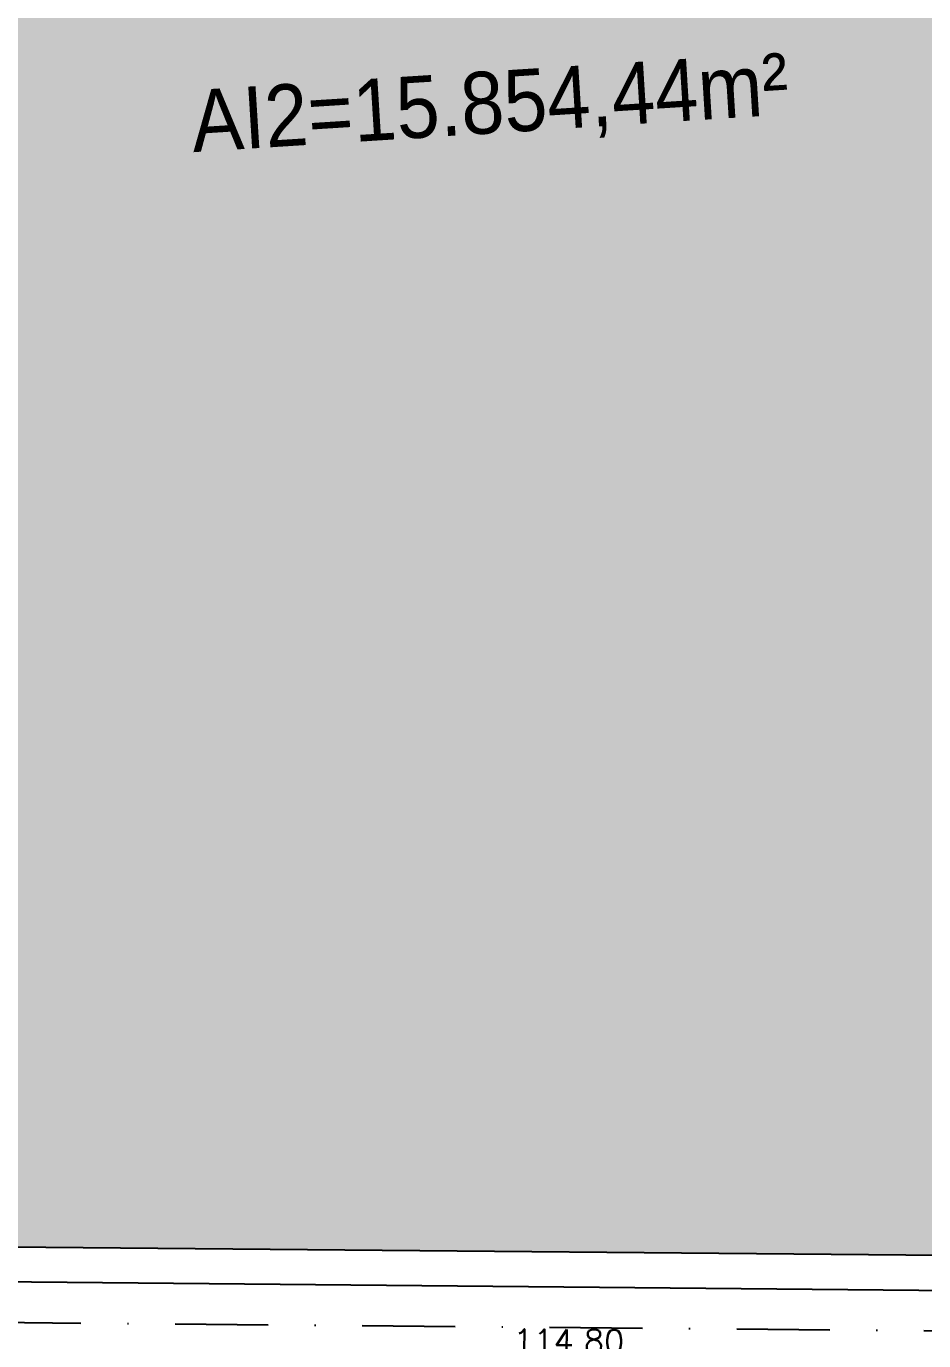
# Model space of a CAD drawing. Header units: millimetres. Extents: x -4430026 to 4783824, y 584 to 9593110.
# Drawn here: x 2322.5 to 2394.9, y 1505 to 1611 of the extents above; entities that cross this region are included whole.
import ezdxf

# ---------------------------------------------------------------- set-up
doc = ezdxf.new("R2010")
doc.units = ezdxf.units.MM
doc.linetypes.add('DASHDOT', pattern=[1, 0.5, -0.25, 0, -0.25])
doc.linetypes.add('HIDDEN2', pattern=[0.1875, 0.125, -0.0625])
for name, color, linetype in [('boundary filipe', 6, 'Continuous'), ('Calçada', 1, 'Continuous'), ('COTAS', 8, 'Continuous'), ('Parede', 4, 'Continuous'), ('Projeção', 8, 'HIDDEN2'), ('QUADRA', 4, 'Continuous'), ('QUADRO', 8, 'Continuous')]:
    doc.layers.add(name, color=color, linetype=linetype)
doc.styles.add('ARIAL', font='arial.ttf', dxfattribs={"height": 0.25})
doc.styles.add('ROMANS', font='romans.shx')
doc.dimstyles.new('BOLA100', dxfattribs={"dimscale": 0, "dimtxt": 1.9, "dimasz": 0.18, "dimexe": 0.18, "dimexo": 0.063, "dimgap": 0, "dimtad": 1, "dimzin": 4, "dimdsep": 46, "dimtxsty": 'ROMANS', "dimcen": 0.09, "dimse1": 1, "dimse2": 1, "dimsd1": 1, "dimsd2": 1, "dimclrt": 256, "dimaunit": 1, "dimadec": 4, "dimazin": 0, "dimtfac": 1.2, "dimtix": 1, "dimtmove": 2, "dimatfit": 3, "dimfxl": 1, "dimtvp": 2, "dimtolj": 1, "dimtzin": 4, "dimarcsym": 0})

# ---------------------------------------------------------------- blocks, each defined once
blk = doc.blocks.new('*D14058')
at = {"layer": 'DEFPOINTS', "color": 0, "linetype": 'ByBlock'}
for p in [(2308.835173512646, 1506.474641058884), (2423.633233833265, 1505.641589480127), (2423.61841205579, 1503.599085332731)]:
    blk.add_point(p, dxfattribs=at)
at = {"layer": 'COTAS', "linetype": 'ByBlock', "insert": (2366.226275549966, 1504.965586109952), "char_height": 1.9, "attachment_point": 5, "rotation": 359.58423076437003, "style": 'ROMANS'}
blk.add_mtext('\\A1;114.80', dxfattribs=at)

msp = doc.modelspace()

# ---------------------------------------------------------------- hatches: boundary and pattern name
at = {"layer": 'QUADRO'}
h = msp.add_hatch(dxfattribs=at)
h.set_pattern_fill('SWAMP', color=256, scale=3, angle=-0.271419311709254, style=0)
h.set_pattern_definition([(359.7285806882908, (2314.962289459278, 1512.184242260579), (1.512290627846155, 2.590941343353896), [0.3749999999999999, -2.624999999999999]), (89.72858068829075, (2315.149787355466, 1512.183354046281), (-1.487675711180358, 2.605152772129847), [0.1874999999999999, -5.008652417999998]), (89.72858068829075, (2315.196661829514, 1512.183131992706), (-1.487675711180358, 2.605152772129847), [0.15, -5.046152417999998]), (89.72858068829075, (2315.102912881419, 1512.183576099855), (-1.487675711180358, 2.605152772129847), [0.15, -5.046152417999998]), (59.72858068829074, (2315.243536303561, 1512.182909939132), (-1.487675709136776, 2.605152773296837), [0.12, -2.879999999999999]), (119.7285806882907, (2315.056038407371, 1512.18379815343), (-2.999966336982931, 0.01421142994294143), [0.1199999999999999, -2.879999999999998])])
edge = h.paths.add_edge_path()
edge.add_arc((2414.736790952002, 1654.181949647824), 3.5, 359.7285806792682, 390.4099394316463)
edge.add_line((2417.755281502649, 1655.953591483991), (2408.506870191743, 1671.710863400122))
edge.add_arc((2405.4883796411, 1669.939221563948), 3.499999999999661, 30.40993943179422, 122.7945249748102)
edge.add_arc((2365.969663456599, 1731.273136269708), 69.46285371341256, 239.88824450626572, 302.79452497481094, ccw=False)
edge.add_arc((2329.365058411116, 1668.156728644835), 3.500000000000169, 59.88824450630291, 150.1659820358404)
edge.add_line((2326.328912590943, 1669.897940452356), (2316.08040006364, 1652.027639815429))
edge.add_arc((2319.116545883818, 1650.286428007916), 3.500000000000008, 150.1659820359734, 179.7285806796255)
edge.add_line((2315.616585154955, 1650.303008008684), (2314.98081466465, 1516.094826721756))
edge.add_arc((2318.480775393512, 1516.078246720988), 3.5, 179.7285806796255, 269.4824635404759)
edge.add_line((2318.449161320153, 1512.57838950242), (2414.04686182455, 1511.714859212961))
edge.add_arc((2414.078475897912, 1515.214716431527), 3.499999999997816, 269.482463540446, 359.7285806792682)
edge.add_line((2417.578436626773, 1515.198136430737), (2418.236751680863, 1654.165369647034))

# ---------------------------------------------------------------- linework, layer by layer
at = {"layer": 'boundary filipe', "elevation": 2.439200347918005}
msp.add_lwpolyline([(2314.964305731651, 1512.609868066645), (2315.620959991332, 1651.226515535691), (2329.171304025516, 1674.854209894225, 0.2060179376468679), (2381.666087088535, 1665.675615518957, 0.06060371222541757), (2406.629182329008, 1674.910033206917), (2418.241300110882, 1655.125521980079), (2417.561785252286, 1511.683109047119), (2314.964305731651, 1512.609868066645)], format="xyb", close=True, dxfattribs=at)
msp.add_lwpolyline([(2314.964305731651, 1512.609868066645), (2315.620959991332, 1651.226515535691), (2329.171304025516, 1674.854209894225, 0.2060179376468679), (2381.666087088535, 1665.675615518957, 0.06060371222541757), (2406.629182329008, 1674.910033206917), (2418.241300110882, 1655.125521980079), (2417.561785252286, 1511.683109047119), (2314.964305731651, 1512.609868066645)], format="xyb", close=True, dxfattribs=at)
at = {"layer": 'Calçada', "lineweight": -3}
for p in [(2414.054266909474, 1508.86600053129), (2414.054266911802, 1508.866000527565)]:
    msp.add_line(p, (2318.456924979446, 1509.768354233403), dxfattribs=at)
at = {"layer": 'Projeção', "linetype": 'DASHDOT', "ltscale": 15}
msp.add_line((2417.472487815276, 1505.583666809585, 2.439200347918005), (2314.916301468515, 1506.510052829485, 2.439200347918005), dxfattribs=at)
at = {"layer": 'QUADRA', "elevation": 2.439200347918005}
msp.add_lwpolyline([(2314.964305731651, 1512.609868066645), (2315.620959991332, 1651.226515535691), (2329.171304025516, 1674.854209894225, 0.2060179376468679), (2381.666087088535, 1665.675615518957, 0.06060371222541757), (2406.629182329008, 1674.910033206917), (2418.241300110882, 1655.125521980079), (2417.561785252286, 1511.683109047119), (2314.964305731651, 1512.609868066645)], format="xyb", close=True, dxfattribs=at)
msp.add_lwpolyline([(2314.964305731651, 1512.609868066645), (2315.620959991332, 1651.226515535691), (2329.171304025516, 1674.854209894225, 0.2060179376468679), (2381.666087088535, 1665.675615518957, 0.06060371222541757), (2406.629182329008, 1674.910033206917), (2418.241300110882, 1655.125521980079), (2417.561785252286, 1511.683109047119), (2314.964305731651, 1512.609868066645)], format="xyb", close=True, dxfattribs=at)

# ---------------------------------------------------------------- texts
at = {"layer": 'Parede', "extrusion": (-0.0854861433445779, 0.01411331342969899, 0.9962393957679578), "style": 'ARIAL', "width": 0.9}
msp.add_text('AI2=15.854,44m²', height=4.999999999999999, rotation=102.9674616638364, dxfattribs=at).set_placement((-1960.007496407714, 2036.500795371358, -174.6668593557715))

# ---------------------------------------------------------------- dimensions: what is measured, and where the dimension line sits
at = {"layer": 'COTAS', "linetype": 'ByBlock'}
dim = msp.add_aligned_dim(p1=(2308.835173512646, 1506.474641058884, 2.439200347918005), p2=(2423.633233833265, 1505.641589480127, 2.439200347918005), distance=-2.042557925058163, dimstyle='BOLA100', override={"dimscale": 1, "dimfxl": 0.18}, dxfattribs=at)
dim.commit()
dim.dimension.update_dxf_attribs({"geometry": '*D14058', "text_midpoint": (2366.226275549966, 1504.965586109952, 2.439200347918005)})

doc.saveas('drawing.dxf')
